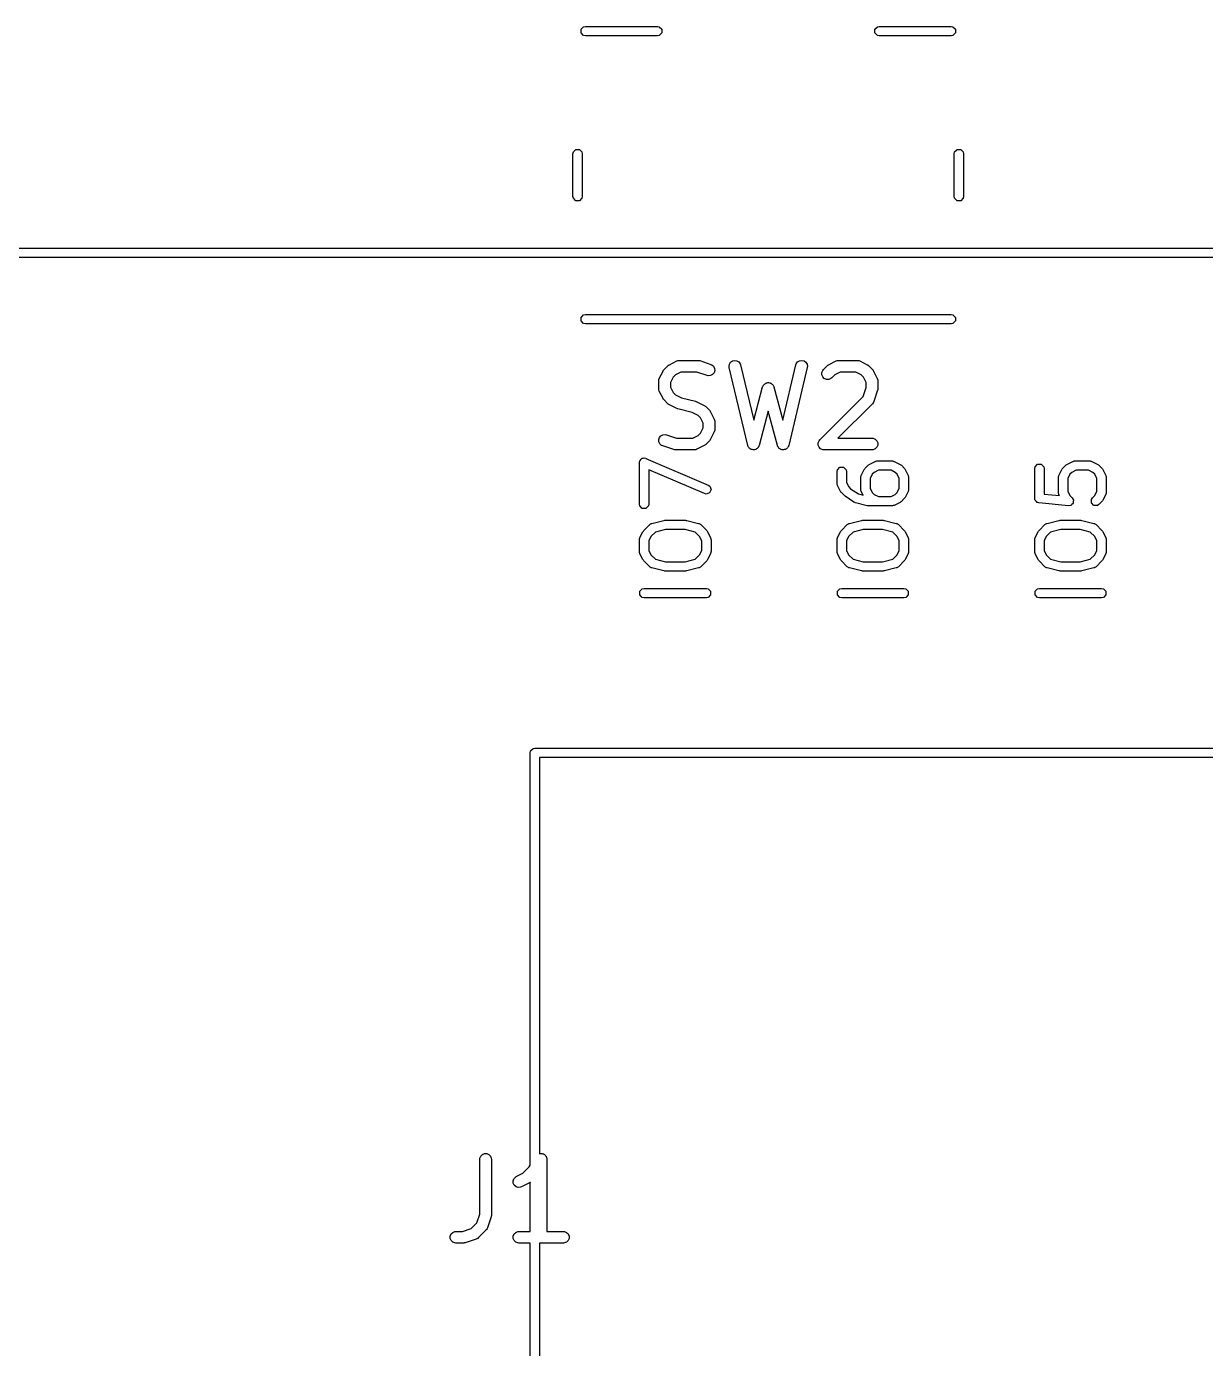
# Model space of a CAD drawing. Extents: x 175.8 to 236.3, y -101.1 to -67.1.
# Drawn here: x 205.67 to 220.82, y -84.08 to -67.09 of the extents above; entities that cross this region are included whole.
import ezdxf

# ---------------------------------------------------------------- set-up
doc = ezdxf.new("R2010")
doc.units = 0
doc.layers.add('BLACK', color=7, linetype='CONTINUOUS')

msp = doc.modelspace()

# ---------------------------------------------------------------- linework, layer by layer
at = {"layer": 'BLACK', "linetype": 'CONTINUOUS'}
for p, q in [((212.827039, -67.094567), (212.85, -67.09)), ((212.85, -67.09), (213.775, -67.09)), ((213.775, -67.09), (213.797961, -67.094567)), ((216.602039, -67.094567), (216.625, -67.09)), ((216.625, -67.09), (217.55, -67.09)), ((217.55, -67.09), (217.572961, -67.094567)), ((212.794567, -67.127039), (212.827039, -67.094567)), ((212.794567, -67.172961), (212.794567, -67.127039)), ((212.827039, -67.205433), (212.794567, -67.172961)), ((212.85, -67.21), (212.827039, -67.205433)), ((213.775, -67.21), (212.85, -67.21)), ((213.797961, -67.205433), (213.775, -67.21)), ((213.797961, -67.094567), (213.830433, -67.127039)), ((213.830433, -67.172961), (213.797961, -67.205433)), ((213.830433, -67.127039), (213.830433, -67.172961)), ((216.569567, -67.127039), (216.602039, -67.094567)), ((216.569567, -67.172961), (216.569567, -67.127039)), ((216.602039, -67.205433), (216.569567, -67.172961)), ((216.625, -67.21), (216.602039, -67.205433)), ((217.55, -67.21), (216.625, -67.21)), ((217.572961, -67.205433), (217.55, -67.21)), ((217.572961, -67.094567), (217.605433, -67.127039)), ((217.605433, -67.172961), (217.572961, -67.205433)), ((217.605433, -67.127039), (217.605433, -67.172961)), ((212.69, -68.725), (212.694567, -68.702039)), ((212.69, -69.275), (212.69, -68.725)), ((212.694567, -68.702039), (212.727039, -68.669567)), ((212.727039, -68.669567), (212.772961, -68.669567)), ((212.772961, -68.669567), (212.805433, -68.702039)), ((212.805433, -68.702039), (212.81, -68.725)), ((212.81, -68.725), (212.81, -69.275)), ((217.59, -68.725), (217.594567, -68.702039)), ((217.59, -69.275), (217.59, -68.725)), ((217.594567, -68.702039), (217.627039, -68.669567)), ((217.627039, -68.669567), (217.672961, -68.669567)), ((217.672961, -68.669567), (217.705433, -68.702039)), ((217.705433, -68.702039), (217.71, -68.725)), ((217.71, -68.725), (217.71, -69.275)), ((212.694567, -69.297961), (212.69, -69.275)), ((212.727039, -69.330433), (212.694567, -69.297961)), ((212.805433, -69.297961), (212.772961, -69.330433)), ((212.81, -69.275), (212.805433, -69.297961)), ((217.594567, -69.297961), (217.59, -69.275)), ((217.627039, -69.330433), (217.594567, -69.297961)), ((217.705433, -69.297961), (217.672961, -69.330433)), ((217.71, -69.275), (217.705433, -69.297961)), ((212.772961, -69.330433), (212.727039, -69.330433)), ((217.672961, -69.330433), (217.627039, -69.330433)), ((188, -69.94), (236, -69.94)), ((235.94, -70.06), (188.06, -70.06)), ((212.794567, -70.827039), (212.827039, -70.794567)), ((212.794567, -70.872961), (212.794567, -70.827039)), ((212.827039, -70.794567), (212.85, -70.79)), ((212.85, -70.79), (217.55, -70.79)), ((217.55, -70.79), (217.572961, -70.794567)), ((217.572961, -70.794567), (217.605433, -70.827039)), ((217.605433, -70.827039), (217.605433, -70.872961)), ((212.827039, -70.905433), (212.794567, -70.872961)), ((212.85, -70.91), (212.827039, -70.905433)), ((217.55, -70.91), (212.85, -70.91)), ((217.572961, -70.905433), (217.55, -70.91)), ((217.605433, -70.872961), (217.572961, -70.905433)), ((213.851926, -71.508389), (213.853614, -71.506332)), ((213.853614, -71.506332), (213.855036, -71.504073)), ((213.855036, -71.504073), (213.856534, -71.502773)), ((213.856534, -71.502773), (213.861253, -71.497024)), ((213.861253, -71.497024), (213.908872, -71.449405)), ((213.908872, -71.449405), (213.914621, -71.444686)), ((213.914621, -71.444686), (213.915921, -71.443188)), ((213.915921, -71.443188), (213.91818, -71.441766)), ((213.91818, -71.441766), (213.920237, -71.440078)), ((213.920237, -71.440078), (213.922064, -71.43932)), ((213.922064, -71.43932), (213.928364, -71.435356)), ((213.928364, -71.435356), (214.023602, -71.387737)), ((214.023602, -71.387737), (214.037333, -71.382482)), ((214.037333, -71.382482), (214.040022, -71.38229)), ((214.040022, -71.38229), (214.042511, -71.38126)), ((214.042511, -71.38126), (214.057143, -71.379819)), ((214.057143, -71.379819), (214.295238, -71.379819)), ((214.295238, -71.379819), (214.302643, -71.380548)), ((214.302643, -71.380548), (214.304618, -71.380408)), ((214.304618, -71.380408), (214.307215, -71.380998)), ((214.307215, -71.380998), (214.30987, -71.38126)), ((214.30987, -71.38126), (214.311701, -71.382018)), ((214.311701, -71.382018), (214.318955, -71.383668)), ((214.318955, -71.383668), (214.461812, -71.431287)), ((214.461812, -71.431287), (214.475237, -71.437281)), ((214.475237, -71.437281), (214.497344, -71.456455)), ((214.497344, -71.456455), (214.510431, -71.482628)), ((214.510431, -71.482628), (214.512506, -71.511818)), ((214.696481, -71.457623), (214.701114, -71.428728)), ((214.698469, -71.472191), (214.696481, -71.457623)), ((214.936564, -72.472191), (214.698469, -71.472191)), ((214.701114, -71.428728), (214.71645, -71.403806)), ((214.71645, -71.403806), (214.740157, -71.386649)), ((214.740157, -71.386649), (214.768625, -71.379871)), ((214.768625, -71.379871), (214.79752, -71.384504)), ((214.79752, -71.384504), (214.822442, -71.39984)), ((214.822442, -71.39984), (214.839599, -71.423547)), ((214.839599, -71.423547), (214.844389, -71.437447)), ((214.844389, -71.437447), (215.01364, -72.148303)), ((215.386359, -72.148303), (215.555612, -71.437448)), ((215.701532, -71.472191), (215.463436, -72.472191)), ((215.555612, -71.437448), (215.560402, -71.423547)), ((215.560402, -71.423547), (215.577559, -71.39984)), ((215.577559, -71.39984), (215.602481, -71.384504)), ((215.602481, -71.384504), (215.631376, -71.379871)), ((215.631376, -71.379871), (215.659844, -71.38665)), ((215.659844, -71.38665), (215.683551, -71.403806)), ((215.683551, -71.403806), (215.698887, -71.428728)), ((215.698887, -71.428728), (215.70352, -71.457623)), ((215.70352, -71.457623), (215.701532, -71.472191)), ((215.899545, -71.508389), (215.908872, -71.497024)), ((215.908872, -71.497024), (215.956491, -71.449405)), ((215.956491, -71.449405), (215.96224, -71.444686)), ((215.96224, -71.444686), (215.96354, -71.443188)), ((215.96354, -71.443188), (215.965799, -71.441766)), ((215.965799, -71.441766), (215.967856, -71.440078)), ((215.967856, -71.440078), (215.969683, -71.43932)), ((215.969683, -71.43932), (215.975983, -71.435356)), ((215.975983, -71.435356), (216.071221, -71.387737)), ((216.071221, -71.387737), (216.084952, -71.382482)), ((216.084952, -71.382482), (216.087641, -71.38229)), ((216.087641, -71.38229), (216.09013, -71.38126)), ((216.09013, -71.38126), (216.104762, -71.379819)), ((216.104762, -71.379819), (216.342857, -71.379819)), ((216.342857, -71.379819), (216.357489, -71.38126)), ((216.357489, -71.38126), (216.359978, -71.382291)), ((216.359978, -71.382291), (216.362666, -71.382482)), ((216.362666, -71.382482), (216.376398, -71.387737)), ((216.376398, -71.387737), (216.471636, -71.435356)), ((216.471636, -71.435356), (216.477935, -71.43932)), ((216.477935, -71.43932), (216.479763, -71.440078)), ((216.479763, -71.440078), (216.481819, -71.441766)), ((216.481819, -71.441766), (216.484079, -71.443188)), ((216.484079, -71.443188), (216.485378, -71.444686)), ((216.485378, -71.444686), (216.491128, -71.449405)), ((216.491128, -71.449405), (216.538747, -71.497024)), ((216.538747, -71.497024), (216.543465, -71.502773)), ((216.543465, -71.502773), (216.544964, -71.504073)), ((216.544964, -71.504073), (216.546385, -71.506332)), ((216.546385, -71.506332), (216.548074, -71.508389)), ((213.791667, -71.645295), (213.793108, -71.630663)), ((213.791667, -71.740533), (213.791667, -71.645295)), ((213.793108, -71.630663), (213.794139, -71.628173)), ((213.794139, -71.628173), (213.79433, -71.625486)), ((213.79433, -71.625486), (213.799585, -71.611754)), ((213.799585, -71.611754), (213.847204, -71.516516)), ((213.847204, -71.516516), (213.851168, -71.510216)), ((213.851168, -71.510216), (213.851926, -71.508389)), ((213.975925, -71.594484), (213.941667, -71.663)), ((213.941667, -71.663), (213.941667, -71.722828)), ((214.006332, -71.564077), (213.975925, -71.594484)), ((214.074848, -71.529819), (214.006332, -71.564077)), ((214.283068, -71.529819), (214.074848, -71.529819)), ((214.414377, -71.573589), (214.283068, -71.529819)), ((214.428714, -71.576849), (214.414377, -71.573589)), ((214.457904, -71.574774), (214.428714, -71.576849)), ((214.484078, -71.561688), (214.457904, -71.574774)), ((214.503252, -71.53958), (214.484078, -71.561688)), ((214.512506, -71.511818), (214.503252, -71.53958)), ((215.159049, -71.679243), (215.166909, -71.673228)), ((215.166909, -71.673228), (215.171601, -71.671976)), ((215.171601, -71.671976), (215.175807, -71.669542)), ((215.175807, -71.669542), (215.185624, -71.668237)), ((215.185624, -71.668237), (215.195185, -71.665688)), ((215.195185, -71.665688), (215.199997, -71.666327)), ((215.199997, -71.666327), (215.204816, -71.665687)), ((215.204816, -71.665687), (215.214386, -71.668239)), ((215.214386, -71.668239), (215.224193, -71.669542)), ((215.224193, -71.669542), (215.228394, -71.671974)), ((215.228394, -71.671974), (215.233091, -71.673227)), ((215.233091, -71.673227), (215.240953, -71.679245)), ((215.888346, -71.535426), (215.899545, -71.508389)), ((215.888346, -71.564688), (215.888346, -71.535426)), ((215.899545, -71.591725), (215.888346, -71.564688)), ((215.920237, -71.612417), (215.899545, -71.591725)), ((215.947274, -71.623616), (215.920237, -71.612417)), ((215.976536, -71.623616), (215.947274, -71.623616)), ((216.003573, -71.612417), (215.976536, -71.623616)), ((216.014938, -71.60309), (216.003573, -71.612417)), ((216.053951, -71.564077), (216.014938, -71.60309)), ((216.122467, -71.529819), (216.053951, -71.564077)), ((216.325152, -71.529819), (216.122467, -71.529819)), ((216.393668, -71.564077), (216.325152, -71.529819)), ((216.424075, -71.594484), (216.393668, -71.564077)), ((216.458333, -71.663), (216.424075, -71.594484)), ((216.458333, -71.728363), (216.458333, -71.663)), ((216.548074, -71.508389), (216.548831, -71.510216)), ((216.548831, -71.510216), (216.552796, -71.516516)), ((216.552796, -71.516516), (216.600415, -71.611754)), ((216.600415, -71.611754), (216.60567, -71.625485)), ((216.60567, -71.625485), (216.605861, -71.628174)), ((216.605861, -71.628174), (216.606892, -71.630663)), ((216.606892, -71.630663), (216.608333, -71.645295)), ((216.608333, -71.645295), (216.608333, -71.740533)), ((213.793108, -71.755165), (213.791667, -71.740533)), ((213.794139, -71.757654), (213.793108, -71.755165)), ((213.79433, -71.760342), (213.794139, -71.757654)), ((213.799585, -71.774074), (213.79433, -71.760342)), ((213.847204, -71.869312), (213.799585, -71.774074)), ((213.941667, -71.722828), (213.975925, -71.791344)), ((213.975925, -71.791344), (214.006332, -71.821751)), ((214.006332, -71.821751), (214.083319, -71.860244)), ((215.01364, -72.148303), (215.127532, -71.721208)), ((215.127532, -71.721208), (215.128817, -71.717779)), ((215.128817, -71.717779), (215.129009, -71.71634)), ((215.129009, -71.71634), (215.129998, -71.71463)), ((215.129998, -71.71463), (215.132695, -71.707441)), ((215.132695, -71.707441), (215.138712, -71.69958)), ((215.138712, -71.69958), (215.143671, -71.691015)), ((215.143671, -71.691015), (215.147528, -71.688062)), ((215.147528, -71.688062), (215.150482, -71.684204)), ((215.150482, -71.684204), (215.159049, -71.679243)), ((215.240953, -71.679245), (215.249518, -71.684204)), ((215.249518, -71.684204), (215.25247, -71.688061)), ((215.25247, -71.688061), (215.256329, -71.691015)), ((215.256329, -71.691015), (215.26129, -71.699583)), ((215.26129, -71.699583), (215.267305, -71.707442)), ((215.267305, -71.707442), (215.269999, -71.714626)), ((215.269999, -71.714626), (215.270991, -71.716339)), ((215.270991, -71.716339), (215.271182, -71.71778)), ((215.271182, -71.71778), (215.272468, -71.721208)), ((215.272468, -71.721208), (215.386359, -72.148303)), ((215.861253, -72.401786), (216.420161, -71.842876)), ((216.420161, -71.842876), (216.458333, -71.728363)), ((216.604484, -71.764251), (216.556865, -71.907107)), ((216.606133, -71.756995), (216.604484, -71.764251)), ((216.606892, -71.755165), (216.606133, -71.756995)), ((216.607153, -71.752511), (216.606892, -71.755165)), ((216.607744, -71.749914), (216.607153, -71.752511)), ((216.608333, -71.740533), (216.607603, -71.747939)), ((216.607603, -71.747939), (216.607744, -71.749914)), ((213.851168, -71.875611), (213.847204, -71.869312)), ((213.851926, -71.877439), (213.851168, -71.875611)), ((213.853614, -71.879495), (213.851926, -71.877439)), ((213.855036, -71.881755), (213.853614, -71.879495)), ((213.856534, -71.883054), (213.855036, -71.881755)), ((213.861253, -71.888804), (213.856534, -71.883054)), ((213.908872, -71.936423), (213.861253, -71.888804)), ((213.914621, -71.941141), (213.908872, -71.936423)), ((213.915921, -71.94264), (213.914621, -71.941141)), ((213.91818, -71.944061), (213.915921, -71.94264)), ((213.920237, -71.94575), (213.91818, -71.944061)), ((213.922064, -71.946507), (213.920237, -71.94575)), ((213.928364, -71.950472), (213.922064, -71.946507)), ((214.023602, -71.998091), (213.928364, -71.950472)), ((214.024671, -71.9985), (214.023602, -71.998091)), ((214.025107, -71.998823), (214.024671, -71.9985)), ((214.031243, -72.001015), (214.025107, -71.998823)), ((214.037333, -72.003346), (214.031243, -72.001015)), ((214.037873, -72.003384), (214.037333, -72.003346)), ((214.038953, -72.00377), (214.037873, -72.003384)), ((214.221443, -72.049392), (214.038953, -72.00377)), ((214.083319, -71.860244), (214.265809, -71.905867)), ((214.265809, -71.905867), (214.266888, -71.906252)), ((214.266888, -71.906252), (214.267428, -71.906291)), ((214.267428, -71.906291), (214.273509, -71.908618)), ((214.273509, -71.908618), (214.279655, -71.910814)), ((214.279655, -71.910814), (214.28009, -71.911136)), ((214.28009, -71.911136), (214.28116, -71.911546)), ((214.28116, -71.911546), (214.376398, -71.959165)), ((214.376398, -71.959165), (214.382697, -71.963129)), ((214.382697, -71.963129), (214.384525, -71.963887)), ((214.384525, -71.963887), (214.386581, -71.965575)), ((214.386581, -71.965575), (214.388841, -71.966997)), ((214.388841, -71.966997), (214.39014, -71.968495)), ((214.39014, -71.968495), (214.39589, -71.973214)), ((214.39589, -71.973214), (214.443509, -72.020833)), ((216.538747, -71.936423), (216.095352, -72.379819)), ((216.548075, -71.925058), (216.538747, -71.936423)), ((216.549106, -71.922567), (216.548075, -71.925058)), ((216.550871, -71.920533), (216.549106, -71.922567)), ((216.556865, -71.907107), (216.550871, -71.920533)), ((214.29843, -72.087886), (214.221443, -72.049392)), ((214.328837, -72.118293), (214.29843, -72.087886)), ((214.363095, -72.186809), (214.328837, -72.118293)), ((214.443509, -72.020833), (214.448227, -72.026582)), ((214.448227, -72.026582), (214.449726, -72.027882)), ((214.449726, -72.027882), (214.451147, -72.030141)), ((214.451147, -72.030141), (214.452836, -72.032198)), ((214.452836, -72.032198), (214.453593, -72.034025)), ((214.453593, -72.034025), (214.457558, -72.040325)), ((214.457558, -72.040325), (214.505177, -72.135563)), ((214.505177, -72.135563), (214.510432, -72.149294)), ((214.510432, -72.149294), (214.510623, -72.151983)), ((214.510623, -72.151983), (214.511654, -72.154472)), ((214.511654, -72.154472), (214.513095, -72.169104)), ((214.513095, -72.169104), (214.513095, -72.264342)), ((215.199999, -72.031613), (215.081992, -72.474144)), ((215.318008, -72.474144), (215.199999, -72.031613)), ((213.80151, -72.370057), (213.820684, -72.34795)), ((213.820684, -72.34795), (213.846857, -72.334864)), ((213.846857, -72.334864), (213.876047, -72.332789)), ((213.876047, -72.332789), (213.890384, -72.336049)), ((213.890384, -72.336049), (214.021694, -72.379819)), ((214.229914, -72.379819), (214.298429, -72.345561)), ((214.298429, -72.345561), (214.328836, -72.315153)), ((214.328836, -72.315153), (214.363095, -72.246637)), ((214.363095, -72.246637), (214.363095, -72.186809)), ((214.505177, -72.297883), (214.457558, -72.393121)), ((214.510432, -72.284152), (214.505177, -72.297883)), ((214.510623, -72.281462), (214.510432, -72.284152)), ((214.511654, -72.278974), (214.510623, -72.281462)), ((214.513095, -72.264342), (214.511654, -72.278974)), ((213.792256, -72.39782), (213.80151, -72.370057)), ((213.794331, -72.42701), (213.792256, -72.39782)), ((213.807417, -72.453183), (213.794331, -72.42701)), ((213.829524, -72.472357), (213.807417, -72.453183)), ((213.84295, -72.478351), (213.829524, -72.472357)), ((213.985806, -72.52597), (213.84295, -72.478351)), ((214.021694, -72.379819), (214.229914, -72.379819)), ((214.28116, -72.521901), (214.267428, -72.527156)), ((214.376398, -72.474282), (214.28116, -72.521901)), ((214.382697, -72.470317), (214.376398, -72.474282)), ((214.384525, -72.46956), (214.382697, -72.470317)), ((214.386581, -72.467872), (214.384525, -72.46956)), ((214.388841, -72.46645), (214.386581, -72.467872)), ((214.390141, -72.46495), (214.388841, -72.46645)), ((214.395891, -72.460232), (214.390141, -72.46495)), ((214.443509, -72.412613), (214.395891, -72.460232)), ((214.448227, -72.406863), (214.443509, -72.412613)), ((214.449726, -72.405564), (214.448227, -72.406863)), ((214.451147, -72.403305), (214.449726, -72.405564)), ((214.452837, -72.401247), (214.451147, -72.403305)), ((214.453594, -72.399417), (214.452837, -72.401247)), ((214.457558, -72.393121), (214.453594, -72.399417)), ((214.938293, -72.47721), (214.936564, -72.472191)), ((214.938533, -72.479012), (214.938293, -72.47721)), ((214.939475, -72.48064), (214.938533, -72.479012)), ((214.941354, -72.486091), (214.939475, -72.48064)), ((214.94774, -72.494915), (214.941354, -72.486091)), ((214.953195, -72.504337), (214.94774, -72.494915)), ((214.956252, -72.506677), (214.953195, -72.504337)), ((214.958511, -72.509798), (214.956252, -72.506677)), ((214.967786, -72.515505), (214.958511, -72.509798)), ((214.976433, -72.522124), (214.967786, -72.515505)), ((214.980153, -72.523116), (214.976433, -72.522124)), ((214.983433, -72.525134), (214.980153, -72.523116)), ((214.994187, -72.526858), (214.983433, -72.525134)), ((215.033717, -72.52581), (215.022926, -72.527243)), ((215.037048, -72.523881), (215.033717, -72.52581)), ((215.040796, -72.522989), (215.037048, -72.523881)), ((215.04962, -72.516602), (215.040796, -72.522989)), ((215.059042, -72.511148), (215.04962, -72.516602)), ((215.061382, -72.50809), (215.059042, -72.511148)), ((215.064503, -72.505832), (215.061382, -72.50809)), ((215.07021, -72.496556), (215.064503, -72.505832)), ((215.076829, -72.48791), (215.07021, -72.496556)), ((215.078854, -72.48251), (215.076829, -72.48791)), ((215.079839, -72.48091), (215.078854, -72.48251)), ((215.080126, -72.479118), (215.079839, -72.48091)), ((215.081992, -72.474144), (215.080126, -72.479118)), ((215.319873, -72.479119), (215.318008, -72.474144)), ((215.320161, -72.48091), (215.319873, -72.479119)), ((215.321145, -72.482509), (215.320161, -72.48091)), ((215.323171, -72.487911), (215.321145, -72.482509)), ((215.329791, -72.496559), (215.323171, -72.487911)), ((215.335497, -72.505832), (215.329791, -72.496559)), ((215.338617, -72.50809), (215.335497, -72.505832)), ((215.340958, -72.511148), (215.338617, -72.50809)), ((215.350379, -72.516602), (215.340958, -72.511148)), ((215.359204, -72.522989), (215.350379, -72.516602)), ((215.362951, -72.523881), (215.359204, -72.522989)), ((215.366283, -72.52581), (215.362951, -72.523881)), ((215.377076, -72.527244), (215.366283, -72.52581)), ((215.416567, -72.525134), (215.405823, -72.526856)), ((215.419843, -72.523118), (215.416567, -72.525134)), ((215.423567, -72.522125), (215.419843, -72.523118)), ((215.432217, -72.515503), (215.423567, -72.522125)), ((215.441489, -72.509798), (215.432217, -72.515503)), ((215.443747, -72.506677), (215.441489, -72.509798)), ((215.446805, -72.504337), (215.443747, -72.506677)), ((215.45226, -72.494914), (215.446805, -72.504337)), ((215.458646, -72.486091), (215.45226, -72.494914)), ((215.460523, -72.480642), (215.458646, -72.486091)), ((215.461467, -72.479013), (215.460523, -72.480642)), ((215.461706, -72.477209), (215.461467, -72.479013)), ((215.463436, -72.472191), (215.461706, -72.477209)), ((215.840727, -72.440187), (215.851926, -72.413151)), ((215.840727, -72.469451), (215.840727, -72.440187)), ((215.851926, -72.496487), (215.840727, -72.469451)), ((215.851926, -72.413151), (215.861253, -72.401786)), ((215.872618, -72.517179), (215.851926, -72.496487)), ((215.899654, -72.528378), (215.872618, -72.517179)), ((216.095352, -72.379819), (216.533333, -72.379819)), ((216.533333, -72.379819), (216.547965, -72.38126)), ((216.547965, -72.38126), (216.575001, -72.392459)), ((216.575001, -72.517179), (216.547965, -72.528378)), ((216.575001, -72.392459), (216.595693, -72.413151)), ((216.595693, -72.496487), (216.575001, -72.517179)), ((216.595693, -72.413151), (216.606892, -72.440187)), ((216.606892, -72.469451), (216.595693, -72.496487)), ((216.606892, -72.440187), (216.606892, -72.469451)), ((213.543855, -72.693809), (213.543953, -72.693313)), ((213.543855, -73.227143), (213.543855, -72.693809)), ((213.543859, -72.693077), (213.544123, -72.69246)), ((213.543953, -72.693313), (213.543859, -72.693077)), ((213.544123, -72.69246), (213.548422, -72.670848)), ((213.548422, -72.670848), (213.557109, -72.66216)), ((213.557109, -72.66216), (213.561949, -72.650868)), ((213.561949, -72.650868), (213.572703, -72.646566)), ((213.572703, -72.646566), (213.580894, -72.638376)), ((213.580894, -72.638376), (213.593179, -72.638376)), ((213.593179, -72.638376), (213.604587, -72.633813)), ((213.604587, -72.633813), (213.626148, -72.638376)), ((213.626148, -72.638376), (213.626816, -72.638376)), ((213.626816, -72.638376), (213.626995, -72.638555)), ((213.626995, -72.638555), (213.62749, -72.63866)), ((213.62749, -72.63866), (214.42749, -72.981518)), ((213.993061, -72.527619), (213.985806, -72.52597)), ((213.994892, -72.528378), (213.993061, -72.527619)), ((213.997545, -72.528639), (213.994892, -72.528378)), ((214.000143, -72.52923), (213.997545, -72.528639)), ((214.002117, -72.529089), (214.000143, -72.52923)), ((214.009524, -72.529819), (214.002117, -72.529089)), ((214.247619, -72.529819), (214.009524, -72.529819)), ((214.262251, -72.528378), (214.247619, -72.529819)), ((214.26474, -72.527346), (214.262251, -72.528378)), ((214.267428, -72.527156), (214.26474, -72.527346)), ((215.004709, -72.529664), (214.994187, -72.526858)), ((215.008524, -72.529157), (215.004709, -72.529664)), ((215.012328, -72.529767), (215.008524, -72.529157)), ((215.022926, -72.527243), (215.012328, -72.529767)), ((215.387672, -72.529767), (215.377076, -72.527244)), ((215.391473, -72.529157), (215.387672, -72.529767)), ((215.395292, -72.529665), (215.391473, -72.529157)), ((215.405823, -72.526856), (215.395292, -72.529665)), ((215.914286, -72.529819), (215.899654, -72.528378)), ((216.533333, -72.529819), (215.914286, -72.529819)), ((216.497974, -72.716334), (216.574166, -72.678239)), ((216.547965, -72.528378), (216.533333, -72.529819)), ((216.574166, -72.678239), (216.577063, -72.677445)), ((216.577063, -72.677445), (216.578037, -72.676472)), ((216.578037, -72.676472), (216.587471, -72.674595)), ((216.587471, -72.674595), (216.596745, -72.672056)), ((216.596745, -72.672056), (216.59805, -72.672491)), ((216.59805, -72.672491), (216.600998, -72.671905)), ((216.600998, -72.671905), (216.791474, -72.671905)), ((216.791474, -72.671905), (216.794421, -72.672491)), ((216.794421, -72.672491), (216.795727, -72.672056)), ((216.795727, -72.672056), (216.805002, -72.674595)), ((216.805002, -72.674595), (216.814435, -72.676472)), ((216.814435, -72.676472), (216.815408, -72.677445)), ((216.815408, -72.677445), (216.818307, -72.678239)), ((216.818307, -72.678239), (216.894497, -72.716334)), ((219.037974, -72.716334), (219.114166, -72.678239)), ((219.114166, -72.678239), (219.117063, -72.677445)), ((219.117063, -72.677445), (219.118037, -72.676472)), ((219.118037, -72.676472), (219.127471, -72.674595)), ((219.127471, -72.674595), (219.136745, -72.672056)), ((219.136745, -72.672056), (219.13805, -72.672491)), ((219.13805, -72.672491), (219.140998, -72.671905)), ((219.140998, -72.671905), (219.331474, -72.671905)), ((219.331474, -72.671905), (219.334421, -72.672491)), ((219.334421, -72.672491), (219.335727, -72.672056)), ((219.335727, -72.672056), (219.345002, -72.674595)), ((219.345002, -72.674595), (219.354435, -72.676472)), ((219.354435, -72.676472), (219.355408, -72.677445)), ((219.355408, -72.677445), (219.358307, -72.678239)), ((219.358307, -72.678239), (219.434497, -72.716334)), ((214.380219, -73.091816), (213.663855, -72.784801)), ((213.663855, -72.784801), (213.663855, -73.227143)), ((216.083855, -72.808095), (216.088422, -72.785134)), ((216.083855, -72.960476), (216.083855, -72.808095)), ((216.088422, -72.785134), (216.120894, -72.752662)), ((216.120894, -72.752662), (216.166816, -72.752662)), ((216.166816, -72.752662), (216.199288, -72.785134)), ((216.199288, -72.785134), (216.203855, -72.808095)), ((216.203855, -72.808095), (216.203855, -72.946311)), ((216.391307, -72.870757), (216.393184, -72.861325)), ((216.393184, -72.861325), (216.394157, -72.860351)), ((216.394157, -72.860351), (216.394951, -72.857453)), ((216.394951, -72.857453), (216.433046, -72.781262)), ((216.433046, -72.781262), (216.438948, -72.773656)), ((216.438948, -72.773656), (216.444286, -72.765669)), ((216.444286, -72.765669), (216.48238, -72.727574)), ((216.48238, -72.727574), (216.490374, -72.722231)), ((216.490374, -72.722231), (216.497974, -72.716334)), ((216.536024, -72.843635), (216.508617, -72.89845)), ((216.560347, -72.819312), (216.536024, -72.843635)), ((216.615163, -72.791905), (216.560347, -72.819312)), ((216.777309, -72.791905), (216.615163, -72.791905)), ((216.832123, -72.819312), (216.777309, -72.791905)), ((216.856448, -72.843636), (216.832123, -72.819312)), ((216.883855, -72.89845), (216.856448, -72.843636)), ((216.894497, -72.716334), (216.902095, -72.722231)), ((216.902095, -72.722231), (216.91009, -72.727573)), ((216.91009, -72.727573), (216.948186, -72.765668)), ((216.948186, -72.765668), (216.953528, -72.773662)), ((216.953528, -72.773662), (216.959426, -72.781262)), ((216.959426, -72.781262), (216.997521, -72.857454)), ((216.997521, -72.857454), (216.998314, -72.860351)), ((216.998314, -72.860351), (216.999288, -72.861325)), ((216.999288, -72.861325), (217.001164, -72.870759)), ((218.623855, -72.77), (218.628422, -72.747039)), ((218.623855, -73.150952), (218.623855, -72.77)), ((218.628422, -72.747039), (218.660894, -72.714567)), ((218.660894, -72.714567), (218.706816, -72.714567)), ((218.706816, -72.714567), (218.739288, -72.747039)), ((218.739288, -72.747039), (218.743855, -72.77)), ((218.743855, -72.77), (218.743855, -73.096653)), ((218.931307, -72.870757), (218.933184, -72.861325)), ((218.933184, -72.861325), (218.934157, -72.860351)), ((218.934157, -72.860351), (218.934951, -72.857453)), ((218.934951, -72.857453), (218.973046, -72.781262)), ((218.973046, -72.781262), (218.978948, -72.773656)), ((218.978948, -72.773656), (218.984286, -72.765669)), ((218.984286, -72.765669), (219.02238, -72.727574)), ((219.02238, -72.727574), (219.030374, -72.722231)), ((219.030374, -72.722231), (219.037974, -72.716334)), ((219.076024, -72.843635), (219.048617, -72.89845)), ((219.100347, -72.819312), (219.076024, -72.843635)), ((219.155163, -72.791905), (219.100347, -72.819312)), ((219.317309, -72.791905), (219.155163, -72.791905)), ((219.372123, -72.819312), (219.317309, -72.791905)), ((219.396448, -72.843636), (219.372123, -72.819312)), ((219.423855, -72.89845), (219.396448, -72.843636)), ((219.434497, -72.716334), (219.442095, -72.722231)), ((219.442095, -72.722231), (219.45009, -72.727573)), ((219.45009, -72.727573), (219.488186, -72.765668)), ((219.488186, -72.765668), (219.493528, -72.773662)), ((219.493528, -72.773662), (219.499426, -72.781262)), ((219.499426, -72.781262), (219.537521, -72.857454)), ((219.537521, -72.857454), (219.538314, -72.860351)), ((219.538314, -72.860351), (219.539288, -72.861325)), ((219.539288, -72.861325), (219.541164, -72.870759)), ((214.42749, -72.981518), (214.446795, -72.994761)), ((214.446795, -72.994761), (214.46385, -73.037399)), ((216.084441, -72.963423), (216.083855, -72.960476)), ((216.084006, -72.964729), (216.084441, -72.963423)), ((216.086545, -72.974004), (216.084006, -72.964729)), ((216.088422, -72.983437), (216.086545, -72.974004)), ((216.089395, -72.98441), (216.088422, -72.983437)), ((216.090189, -72.987309), (216.089395, -72.98441)), ((216.128284, -73.0635), (216.090189, -72.987309)), ((216.203855, -72.946311), (216.231262, -73.001126)), ((216.231262, -73.001126), (216.25827, -73.028134)), ((216.25827, -73.028134), (216.358966, -73.095265)), ((216.388617, -72.884286), (216.389203, -72.881338)), ((216.388617, -73.036667), (216.388617, -72.884286)), ((216.388768, -72.880033), (216.391307, -72.870757)), ((216.389203, -72.881338), (216.388768, -72.880033)), ((216.508617, -72.89845), (216.508617, -73.022502)), ((216.508617, -73.022502), (216.536024, -73.077317)), ((216.856448, -73.077315), (216.883855, -73.022502)), ((216.883855, -73.022502), (216.883855, -72.89845)), ((217.001164, -72.870759), (217.003704, -72.880033)), ((217.003704, -72.880033), (217.003268, -72.881338)), ((217.003268, -72.881338), (217.003855, -72.884286)), ((217.003855, -72.884286), (217.003855, -73.036667)), ((218.928617, -72.884286), (218.929203, -72.881338)), ((218.928617, -73.074762), (218.928617, -72.884286)), ((218.928768, -72.880033), (218.931307, -72.870757)), ((218.929203, -72.881338), (218.928768, -72.880033)), ((219.048617, -72.89845), (219.048617, -73.060597)), ((219.423855, -73.060597), (219.423855, -72.89845)), ((219.541164, -72.870759), (219.543704, -72.880033)), ((219.543704, -72.880033), (219.543268, -72.881338)), ((219.543268, -72.881338), (219.543855, -72.884286)), ((219.543855, -72.884286), (219.543855, -73.074762)), ((214.403123, -73.096663), (214.380219, -73.091816)), ((214.445761, -73.079607), (214.403123, -73.096663)), ((214.46385, -73.037399), (214.445761, -73.079607)), ((216.134186, -73.071105), (216.128284, -73.0635)), ((216.139524, -73.079093), (216.134186, -73.071105)), ((216.177618, -73.117188), (216.139524, -73.079093)), ((216.182558, -73.120489), (216.177618, -73.117188)), ((216.186763, -73.124685), (216.182558, -73.120489)), ((216.301049, -73.200875), (216.186763, -73.124685)), ((216.310518, -73.204785), (216.301049, -73.200875)), ((216.319779, -73.20916), (216.310518, -73.204785)), ((216.358966, -73.095265), (216.418243, -73.110084)), ((216.389203, -73.039614), (216.388617, -73.036667)), ((216.388768, -73.04092), (216.389203, -73.039614)), ((216.391307, -73.050195), (216.388768, -73.04092)), ((216.393184, -73.059628), (216.391307, -73.050195)), ((216.394157, -73.060601), (216.393184, -73.059628)), ((216.394951, -73.0635), (216.394157, -73.060601)), ((216.418243, -73.110084), (216.394951, -73.0635)), ((216.536024, -73.077317), (216.560349, -73.101641)), ((216.560349, -73.101641), (216.615163, -73.129048)), ((216.615163, -73.129048), (216.777311, -73.129048)), ((216.777311, -73.129048), (216.832122, -73.101641)), ((216.894497, -73.204618), (216.818307, -73.242713)), ((216.832122, -73.101641), (216.856448, -73.077315)), ((216.902095, -73.19872), (216.894497, -73.204618)), ((216.91009, -73.193379), (216.902095, -73.19872)), ((216.948186, -73.155284), (216.91009, -73.193379)), ((216.95353, -73.147285), (216.948186, -73.155284)), ((216.959426, -73.13969), (216.95353, -73.147285)), ((216.997521, -73.0635), (216.959426, -73.13969)), ((216.998314, -73.060601), (216.997521, -73.0635)), ((216.999288, -73.059628), (216.998314, -73.060601)), ((217.001164, -73.050195), (216.999288, -73.059628)), ((217.003704, -73.04092), (217.001164, -73.050195)), ((217.003855, -73.036667), (217.003268, -73.039614)), ((217.003268, -73.039614), (217.003704, -73.04092)), ((218.626709, -73.165304), (218.623855, -73.150952)), ((218.626412, -73.168283), (218.626709, -73.165304)), ((218.627588, -73.16972), (218.626412, -73.168283)), ((218.628422, -73.173913), (218.627588, -73.16972)), ((218.642702, -73.188193), (218.628422, -73.173913)), ((218.655492, -73.203825), (218.642702, -73.188193)), ((218.65958, -73.205071), (218.655492, -73.203825)), ((218.660894, -73.206385), (218.65958, -73.205071)), ((218.743855, -73.096653), (218.942407, -73.116508)), ((218.929203, -73.077709), (218.928617, -73.074762)), ((218.928768, -73.079015), (218.929203, -73.077709)), ((218.931307, -73.08829), (218.928768, -73.079015)), ((218.933184, -73.097723), (218.931307, -73.08829)), ((218.934157, -73.098696), (218.933184, -73.097723)), ((218.934951, -73.101595), (218.934157, -73.098696)), ((218.942407, -73.116508), (218.934951, -73.101595)), ((219.048617, -73.060597), (219.076024, -73.115411)), ((219.076024, -73.115411), (219.107234, -73.146622)), ((219.107234, -73.146622), (219.12024, -73.166087)), ((219.12024, -73.166087), (219.12024, -73.16926)), ((219.12024, -73.16926), (219.12225, -73.171717)), ((219.12225, -73.171717), (219.12024, -73.191814)), ((219.12024, -73.191814), (219.12024, -73.21201)), ((219.352231, -73.166087), (219.365238, -73.146622)), ((219.352231, -73.212009), (219.352231, -73.166087)), ((219.365238, -73.146622), (219.396447, -73.115413)), ((219.396447, -73.115413), (219.423855, -73.060597)), ((219.488186, -73.193378), (219.45009, -73.231474)), ((219.493525, -73.185386), (219.488186, -73.193378)), ((219.499426, -73.177785), (219.493525, -73.185386)), ((219.537521, -73.101595), (219.499426, -73.177785)), ((219.538314, -73.098696), (219.537521, -73.101595)), ((219.539288, -73.097723), (219.538314, -73.098696)), ((219.541164, -73.08829), (219.539288, -73.097723)), ((219.543704, -73.079015), (219.541164, -73.08829)), ((219.543855, -73.074762), (219.543268, -73.077709)), ((219.543268, -73.077709), (219.543704, -73.079015)), ((213.548422, -73.250104), (213.543855, -73.227143)), ((213.580894, -73.282576), (213.548422, -73.250104)), ((213.626816, -73.282576), (213.580894, -73.282576)), ((213.659288, -73.250104), (213.626816, -73.282576)), ((213.663855, -73.227143), (213.659288, -73.250104)), ((216.47216, -73.247257), (216.319779, -73.20916)), ((216.479504, -73.247614), (216.47216, -73.247257)), ((216.486712, -73.249048), (216.479504, -73.247614)), ((216.791474, -73.249048), (216.486712, -73.249048)), ((216.794421, -73.248461), (216.791474, -73.249048)), ((216.795728, -73.248897), (216.794421, -73.248461)), ((216.804998, -73.246357), (216.795728, -73.248897)), ((216.814435, -73.244481), (216.804998, -73.246357)), ((216.815409, -73.243506), (216.814435, -73.244481)), ((216.818307, -73.242713), (216.815409, -73.243506)), ((218.663887, -73.206385), (218.660894, -73.206385)), ((218.677885, -73.210654), (218.663887, -73.206385)), ((219.058837, -73.24875), (218.677885, -73.210654)), ((219.082138, -73.246491), (219.058837, -73.24875)), ((219.084595, -73.244481), (219.082138, -73.246491)), ((219.087767, -73.244481), (219.084595, -73.244481)), ((219.102047, -73.2302), (219.087767, -73.244481)), ((219.11768, -73.217411), (219.102047, -73.2302)), ((219.117995, -73.214254), (219.11768, -73.217411)), ((219.12024, -73.21201), (219.117995, -73.214254)), ((219.384703, -73.244481), (219.352231, -73.212009)), ((219.430625, -73.244481), (219.384703, -73.244481)), ((219.45009, -73.231474), (219.430625, -73.244481)), ((213.599523, -73.565669), (213.675714, -73.489478)), ((213.675714, -73.489478), (213.681116, -73.485868)), ((213.681116, -73.485868), (213.68242, -73.483695)), ((213.68242, -73.483695), (213.689068, -73.480554)), ((213.689068, -73.480554), (213.695179, -73.476471)), ((213.695179, -73.476471), (213.697712, -73.476471)), ((213.697712, -73.476471), (213.703588, -73.473695)), ((213.703588, -73.473695), (213.855969, -73.4356)), ((213.855969, -73.4356), (213.863313, -73.435242)), ((213.863313, -73.435242), (213.870521, -73.433809)), ((213.870521, -73.433809), (214.137188, -73.433809)), ((214.137188, -73.433809), (214.144395, -73.435242)), ((214.144395, -73.435242), (214.15174, -73.4356)), ((214.15174, -73.4356), (214.304121, -73.473696)), ((214.304121, -73.473696), (214.309996, -73.476471)), ((214.309996, -73.476471), (214.31253, -73.476471)), ((214.31253, -73.476471), (214.318642, -73.480555)), ((214.318642, -73.480555), (214.325289, -73.483695)), ((214.325289, -73.483695), (214.326592, -73.485868)), ((214.326592, -73.485868), (214.331995, -73.489478)), ((214.331995, -73.489478), (214.408186, -73.565668)), ((216.139523, -73.565669), (216.215714, -73.489478)), ((216.215714, -73.489478), (216.221116, -73.485868)), ((216.221116, -73.485868), (216.22242, -73.483695)), ((216.22242, -73.483695), (216.229068, -73.480554)), ((216.229068, -73.480554), (216.235179, -73.476471)), ((216.235179, -73.476471), (216.237712, -73.476471)), ((216.237712, -73.476471), (216.243588, -73.473695)), ((216.243588, -73.473695), (216.395969, -73.4356)), ((216.395969, -73.4356), (216.403313, -73.435242)), ((216.403313, -73.435242), (216.410521, -73.433809)), ((216.410521, -73.433809), (216.677188, -73.433809)), ((216.677188, -73.433809), (216.684395, -73.435242)), ((216.684395, -73.435242), (216.69174, -73.4356)), ((216.69174, -73.4356), (216.844121, -73.473696)), ((216.844121, -73.473696), (216.849996, -73.476471)), ((216.849996, -73.476471), (216.85253, -73.476471)), ((216.85253, -73.476471), (216.858642, -73.480555)), ((216.858642, -73.480555), (216.865289, -73.483695)), ((216.865289, -73.483695), (216.866592, -73.485868)), ((216.866592, -73.485868), (216.871995, -73.489478)), ((216.871995, -73.489478), (216.948186, -73.565668)), ((218.679523, -73.565669), (218.755714, -73.489478)), ((218.755714, -73.489478), (218.761116, -73.485868)), ((218.761116, -73.485868), (218.76242, -73.483695)), ((218.76242, -73.483695), (218.769068, -73.480554)), ((218.769068, -73.480554), (218.775179, -73.476471)), ((218.775179, -73.476471), (218.777712, -73.476471)), ((218.777712, -73.476471), (218.783588, -73.473695)), ((218.783588, -73.473695), (218.935969, -73.4356)), ((218.935969, -73.4356), (218.943313, -73.435242)), ((218.943313, -73.435242), (218.950521, -73.433809)), ((218.950521, -73.433809), (219.217188, -73.433809)), ((219.217188, -73.433809), (219.224395, -73.435242)), ((219.224395, -73.435242), (219.23174, -73.4356)), ((219.23174, -73.4356), (219.384121, -73.473696)), ((219.384121, -73.473696), (219.389996, -73.476471)), ((219.389996, -73.476471), (219.39253, -73.476471)), ((219.39253, -73.476471), (219.398642, -73.480555)), ((219.398642, -73.480555), (219.405289, -73.483695)), ((219.405289, -73.483695), (219.406592, -73.485868)), ((219.406592, -73.485868), (219.411995, -73.489478)), ((219.411995, -73.489478), (219.488186, -73.565668)), ((213.543855, -73.684285), (213.544441, -73.681337)), ((213.543855, -73.836666), (213.543855, -73.684285)), ((213.544006, -73.680032), (213.546545, -73.670756)), ((213.544441, -73.681337), (213.544006, -73.680032)), ((213.546545, -73.670756), (213.548422, -73.661324)), ((213.548422, -73.661324), (213.549395, -73.66035)), ((213.549395, -73.66035), (213.550189, -73.657452)), ((213.550189, -73.657452), (213.588284, -73.581262)), ((213.588284, -73.581262), (213.594179, -73.573665)), ((213.594179, -73.573665), (213.599523, -73.565669)), ((213.691262, -73.643635), (213.663855, -73.69845)), ((213.663855, -73.69845), (213.663855, -73.822501)), ((213.748814, -73.586082), (213.691262, -73.643635)), ((213.877905, -73.553809), (213.748814, -73.586082)), ((214.1298, -73.553809), (213.877905, -73.553809)), ((214.258895, -73.586082), (214.1298, -73.553809)), ((214.316447, -73.643635), (214.258895, -73.586082)), ((214.343855, -73.69845), (214.316447, -73.643635)), ((214.343855, -73.822501), (214.343855, -73.69845)), ((214.408186, -73.565668), (214.413528, -73.573663)), ((214.413528, -73.573663), (214.419426, -73.581262)), ((214.419426, -73.581262), (214.457521, -73.657452)), ((214.457521, -73.657452), (214.458314, -73.66035)), ((214.458314, -73.66035), (214.459288, -73.661324)), ((214.459288, -73.661324), (214.461164, -73.670756)), ((214.461164, -73.670756), (214.463704, -73.680032)), ((214.463704, -73.680032), (214.463268, -73.681337)), ((214.463268, -73.681337), (214.463855, -73.684285)), ((214.463855, -73.684285), (214.463855, -73.836666)), ((216.083855, -73.684285), (216.084441, -73.681337)), ((216.083855, -73.836666), (216.083855, -73.684285)), ((216.084006, -73.680032), (216.086545, -73.670756)), ((216.084441, -73.681337), (216.084006, -73.680032)), ((216.086545, -73.670756), (216.088422, -73.661324)), ((216.088422, -73.661324), (216.089395, -73.66035)), ((216.089395, -73.66035), (216.090189, -73.657452)), ((216.090189, -73.657452), (216.128284, -73.581262)), ((216.128284, -73.581262), (216.134179, -73.573665)), ((216.134179, -73.573665), (216.139523, -73.565669)), ((216.231262, -73.643635), (216.203855, -73.69845)), ((216.203855, -73.69845), (216.203855, -73.822501)), ((216.288814, -73.586082), (216.231262, -73.643635)), ((216.417905, -73.553809), (216.288814, -73.586082)), ((216.6698, -73.553809), (216.417905, -73.553809)), ((216.798895, -73.586082), (216.6698, -73.553809)), ((216.856447, -73.643635), (216.798895, -73.586082)), ((216.883855, -73.69845), (216.856447, -73.643635)), ((216.883855, -73.822501), (216.883855, -73.69845)), ((216.948186, -73.565668), (216.953528, -73.573663)), ((216.953528, -73.573663), (216.959426, -73.581262)), ((216.959426, -73.581262), (216.997521, -73.657452)), ((216.997521, -73.657452), (216.998314, -73.66035)), ((216.998314, -73.66035), (216.999288, -73.661324)), ((216.999288, -73.661324), (217.001164, -73.670756)), ((217.001164, -73.670756), (217.003704, -73.680032)), ((217.003704, -73.680032), (217.003268, -73.681337)), ((217.003268, -73.681337), (217.003855, -73.684285)), ((217.003855, -73.684285), (217.003855, -73.836666)), ((218.623855, -73.684285), (218.624441, -73.681337)), ((218.623855, -73.836666), (218.623855, -73.684285)), ((218.624006, -73.680032), (218.626545, -73.670756)), ((218.624441, -73.681337), (218.624006, -73.680032)), ((218.626545, -73.670756), (218.628422, -73.661324)), ((218.628422, -73.661324), (218.629395, -73.66035)), ((218.629395, -73.66035), (218.630189, -73.657452)), ((218.630189, -73.657452), (218.668284, -73.581262)), ((218.668284, -73.581262), (218.674179, -73.573665)), ((218.674179, -73.573665), (218.679523, -73.565669)), ((218.771262, -73.643635), (218.743855, -73.69845)), ((218.743855, -73.69845), (218.743855, -73.822501)), ((218.828814, -73.586082), (218.771262, -73.643635)), ((218.957905, -73.553809), (218.828814, -73.586082)), ((219.2098, -73.553809), (218.957905, -73.553809)), ((219.338895, -73.586082), (219.2098, -73.553809)), ((219.396447, -73.643635), (219.338895, -73.586082)), ((219.423855, -73.69845), (219.396447, -73.643635)), ((219.423855, -73.822501), (219.423855, -73.69845)), ((219.488186, -73.565668), (219.493528, -73.573663)), ((219.493528, -73.573663), (219.499426, -73.581262)), ((219.499426, -73.581262), (219.537521, -73.657452)), ((219.537521, -73.657452), (219.538314, -73.66035)), ((219.538314, -73.66035), (219.539288, -73.661324)), ((219.539288, -73.661324), (219.541164, -73.670756)), ((219.541164, -73.670756), (219.543704, -73.680032)), ((219.543704, -73.680032), (219.543268, -73.681337)), ((219.543268, -73.681337), (219.543855, -73.684285)), ((219.543855, -73.684285), (219.543855, -73.836666)), ((213.544441, -73.839613), (213.543855, -73.836666)), ((213.544006, -73.840919), (213.544441, -73.839613)), ((213.546545, -73.850194), (213.544006, -73.840919)), ((213.548422, -73.859627), (213.546545, -73.850194)), ((213.549395, -73.8606), (213.548422, -73.859627)), ((213.550189, -73.863499), (213.549395, -73.8606)), ((213.588284, -73.93969), (213.550189, -73.863499)), ((213.663855, -73.822501), (213.691262, -73.877317)), ((213.691262, -73.877317), (213.748814, -73.934869)), ((214.258894, -73.934868), (214.316447, -73.877315)), ((214.316447, -73.877315), (214.343855, -73.822501)), ((214.457521, -73.863498), (214.419426, -73.93969)), ((214.458314, -73.8606), (214.457521, -73.863498)), ((214.459288, -73.859627), (214.458314, -73.8606)), ((214.461164, -73.850192), (214.459288, -73.859627)), ((214.463704, -73.840919), (214.461164, -73.850192)), ((214.463855, -73.836666), (214.463268, -73.839613)), ((214.463268, -73.839613), (214.463704, -73.840919)), ((216.084441, -73.839613), (216.083855, -73.836666)), ((216.084006, -73.840919), (216.084441, -73.839613)), ((216.086545, -73.850194), (216.084006, -73.840919)), ((216.088422, -73.859627), (216.086545, -73.850194)), ((216.089395, -73.8606), (216.088422, -73.859627)), ((216.090189, -73.863499), (216.089395, -73.8606)), ((216.128284, -73.93969), (216.090189, -73.863499)), ((216.203855, -73.822501), (216.231262, -73.877317)), ((216.231262, -73.877317), (216.288814, -73.934869)), ((216.798894, -73.934868), (216.856447, -73.877315)), ((216.856447, -73.877315), (216.883855, -73.822501)), ((216.997521, -73.863498), (216.959426, -73.93969)), ((216.998314, -73.8606), (216.997521, -73.863498)), ((216.999288, -73.859627), (216.998314, -73.8606)), ((217.001164, -73.850192), (216.999288, -73.859627)), ((217.003704, -73.840919), (217.001164, -73.850192)), ((217.003855, -73.836666), (217.003268, -73.839613)), ((217.003268, -73.839613), (217.003704, -73.840919)), ((218.624441, -73.839613), (218.623855, -73.836666)), ((218.624006, -73.840919), (218.624441, -73.839613)), ((218.626545, -73.850194), (218.624006, -73.840919)), ((218.628422, -73.859627), (218.626545, -73.850194)), ((218.629395, -73.8606), (218.628422, -73.859627)), ((218.630189, -73.863499), (218.629395, -73.8606)), ((218.668284, -73.93969), (218.630189, -73.863499)), ((218.743855, -73.822501), (218.771262, -73.877317)), ((218.771262, -73.877317), (218.828814, -73.934869)), ((219.338894, -73.934868), (219.396447, -73.877315)), ((219.396447, -73.877315), (219.423855, -73.822501)), ((219.537521, -73.863498), (219.499426, -73.93969)), ((219.538314, -73.8606), (219.537521, -73.863498)), ((219.539288, -73.859627), (219.538314, -73.8606)), ((219.541164, -73.850192), (219.539288, -73.859627)), ((219.543704, -73.840919), (219.541164, -73.850192)), ((219.543855, -73.836666), (219.543268, -73.839613)), ((219.543268, -73.839613), (219.543704, -73.840919)), ((213.594186, -73.947295), (213.588284, -73.93969)), ((213.599524, -73.955283), (213.594186, -73.947295)), ((213.675714, -74.031473), (213.599524, -73.955283)), ((213.681116, -74.035082), (213.675714, -74.031473)), ((213.68242, -74.037256), (213.681116, -74.035082)), ((213.689066, -74.040395), (213.68242, -74.037256)), ((213.695179, -74.04448), (213.689066, -74.040395)), ((213.697713, -74.04448), (213.695179, -74.04448)), ((213.703588, -74.047255), (213.697713, -74.04448)), ((213.855969, -74.085352), (213.703588, -74.047255)), ((213.748814, -73.934869), (213.877905, -73.967143)), ((213.877905, -73.967143), (214.129804, -73.967143)), ((214.129804, -73.967143), (214.258894, -73.934868)), ((214.304121, -74.047255), (214.15174, -74.085351)), ((214.309996, -74.04448), (214.304121, -74.047255)), ((214.31253, -74.04448), (214.309996, -74.04448)), ((214.318643, -74.040395), (214.31253, -74.04448)), ((214.325289, -74.037256), (214.318643, -74.040395)), ((214.326592, -74.035084), (214.325289, -74.037256)), ((214.331995, -74.031474), (214.326592, -74.035084)), ((214.408186, -73.955283), (214.331995, -74.031474)), ((214.413523, -73.947295), (214.408186, -73.955283)), ((214.419426, -73.93969), (214.413523, -73.947295)), ((216.134186, -73.947295), (216.128284, -73.93969)), ((216.139524, -73.955283), (216.134186, -73.947295)), ((216.215714, -74.031473), (216.139524, -73.955283)), ((216.221116, -74.035082), (216.215714, -74.031473)), ((216.22242, -74.037256), (216.221116, -74.035082)), ((216.229066, -74.040395), (216.22242, -74.037256)), ((216.235179, -74.04448), (216.229066, -74.040395)), ((216.237713, -74.04448), (216.235179, -74.04448)), ((216.243588, -74.047255), (216.237713, -74.04448)), ((216.395969, -74.085352), (216.243588, -74.047255)), ((216.288814, -73.934869), (216.417905, -73.967143)), ((216.417905, -73.967143), (216.669804, -73.967143)), ((216.669804, -73.967143), (216.798894, -73.934868)), ((216.844121, -74.047255), (216.69174, -74.085351)), ((216.849996, -74.04448), (216.844121, -74.047255)), ((216.85253, -74.04448), (216.849996, -74.04448)), ((216.858643, -74.040395), (216.85253, -74.04448)), ((216.865289, -74.037256), (216.858643, -74.040395)), ((216.866592, -74.035084), (216.865289, -74.037256)), ((216.871995, -74.031474), (216.866592, -74.035084)), ((216.948186, -73.955283), (216.871995, -74.031474)), ((216.953523, -73.947295), (216.948186, -73.955283)), ((216.959426, -73.93969), (216.953523, -73.947295)), ((218.674186, -73.947295), (218.668284, -73.93969)), ((218.679524, -73.955283), (218.674186, -73.947295)), ((218.755714, -74.031473), (218.679524, -73.955283)), ((218.761116, -74.035082), (218.755714, -74.031473)), ((218.76242, -74.037256), (218.761116, -74.035082)), ((218.769066, -74.040395), (218.76242, -74.037256)), ((218.775179, -74.04448), (218.769066, -74.040395)), ((218.777713, -74.04448), (218.775179, -74.04448)), ((218.783588, -74.047255), (218.777713, -74.04448)), ((218.935969, -74.085352), (218.783588, -74.047255)), ((218.828814, -73.934869), (218.957905, -73.967143)), ((218.957905, -73.967143), (219.209804, -73.967143)), ((219.209804, -73.967143), (219.338894, -73.934868)), ((219.384121, -74.047255), (219.23174, -74.085351)), ((219.389996, -74.04448), (219.384121, -74.047255)), ((219.39253, -74.04448), (219.389996, -74.04448)), ((219.398643, -74.040395), (219.39253, -74.04448)), ((219.405289, -74.037256), (219.398643, -74.040395)), ((219.406592, -74.035084), (219.405289, -74.037256)), ((219.411995, -74.031474), (219.406592, -74.035084)), ((219.488186, -73.955283), (219.411995, -74.031474)), ((219.493523, -73.947295), (219.488186, -73.955283)), ((219.499426, -73.93969), (219.493523, -73.947295)), ((213.863313, -74.085709), (213.855969, -74.085352)), ((213.870521, -74.087143), (213.863313, -74.085709)), ((214.137188, -74.087143), (213.870521, -74.087143)), ((214.144399, -74.085708), (214.137188, -74.087143)), ((214.15174, -74.085351), (214.144399, -74.085708)), ((216.403313, -74.085709), (216.395969, -74.085352)), ((216.410521, -74.087143), (216.403313, -74.085709)), ((216.677188, -74.087143), (216.410521, -74.087143)), ((216.684399, -74.085708), (216.677188, -74.087143)), ((216.69174, -74.085351), (216.684399, -74.085708)), ((218.943313, -74.085709), (218.935969, -74.085352)), ((218.950521, -74.087143), (218.943313, -74.085709)), ((219.217188, -74.087143), (218.950521, -74.087143)), ((219.224399, -74.085708), (219.217188, -74.087143)), ((219.23174, -74.085351), (219.224399, -74.085708)), ((213.548422, -74.347038), (213.580894, -74.314566)), ((213.548422, -74.39296), (213.548422, -74.347038)), ((213.580894, -74.425432), (213.548422, -74.39296)), ((213.580894, -74.314566), (213.603855, -74.309999)), ((213.603855, -74.309999), (214.403855, -74.309999)), ((214.403855, -74.309999), (214.426816, -74.314566)), ((214.426816, -74.314566), (214.459288, -74.347038)), ((214.459288, -74.39296), (214.426816, -74.425432)), ((214.459288, -74.347038), (214.459288, -74.39296)), ((216.088422, -74.347038), (216.120894, -74.314566)), ((216.088422, -74.39296), (216.088422, -74.347038)), ((216.120894, -74.425432), (216.088422, -74.39296)), ((216.120894, -74.314566), (216.143855, -74.309999)), ((216.143855, -74.309999), (216.943855, -74.309999)), ((216.943855, -74.309999), (216.966816, -74.314566)), ((216.966816, -74.314566), (216.999288, -74.347038)), ((216.999288, -74.39296), (216.966816, -74.425432)), ((216.999288, -74.347038), (216.999288, -74.39296)), ((218.628422, -74.347038), (218.660894, -74.314566)), ((218.628422, -74.39296), (218.628422, -74.347038)), ((218.660894, -74.425432), (218.628422, -74.39296)), ((218.660894, -74.314566), (218.683855, -74.309999)), ((218.683855, -74.309999), (219.483855, -74.309999)), ((219.483855, -74.309999), (219.506816, -74.314566)), ((219.506816, -74.314566), (219.539288, -74.347038)), ((219.539288, -74.39296), (219.506816, -74.425432)), ((219.539288, -74.347038), (219.539288, -74.39296)), ((213.603855, -74.429999), (213.580894, -74.425432)), ((214.403855, -74.429999), (213.603855, -74.429999)), ((214.426816, -74.425432), (214.403855, -74.429999)), ((216.143855, -74.429999), (216.120894, -74.425432)), ((216.943855, -74.429999), (216.143855, -74.429999)), ((216.966816, -74.425432), (216.943855, -74.429999)), ((218.683855, -74.429999), (218.660894, -74.425432)), ((219.483855, -74.429999), (218.683855, -74.429999)), ((219.506816, -74.425432), (219.483855, -74.429999)), ((212.14, -76.42), (212.144567, -76.397039)), ((212.14, -81.721038), (212.14, -76.42)), ((212.144567, -76.397039), (212.177039, -76.364567)), ((212.177039, -76.364567), (212.2, -76.36)), ((212.2, -76.36), (235.94, -76.36)), ((212.26, -76.48), (212.26, -81.573876)), ((235.94, -76.48), (212.26, -76.48)), ((211.491666, -81.644819), (211.493107, -81.630187)), ((211.491666, -82.346934), (211.491666, -81.644819)), ((211.493107, -81.630187), (211.504306, -81.603151)), ((211.504306, -81.603151), (211.524998, -81.582459)), ((211.524998, -81.582459), (211.552034, -81.57126)), ((211.552034, -81.57126), (211.581298, -81.57126)), ((211.581298, -81.57126), (211.608334, -81.582459)), ((211.608334, -81.582459), (211.629026, -81.603151)), ((211.629026, -81.603151), (211.640225, -81.630187)), ((211.640225, -81.630187), (211.641666, -81.644819)), ((211.641666, -81.644819), (211.641666, -82.359104)), ((212.26, -81.573876), (212.26632, -81.57126)), ((212.26632, -81.57126), (212.273668, -81.57126)), ((212.273668, -81.57126), (212.280873, -81.569819)), ((212.280873, -81.569819), (212.288157, -81.57126)), ((212.288157, -81.57126), (212.295584, -81.57126)), ((212.295584, -81.57126), (212.302372, -81.574072)), ((212.302372, -81.574072), (212.309581, -81.575498)), ((212.309581, -81.575498), (212.31576, -81.579617)), ((212.31576, -81.579617), (212.32262, -81.582459)), ((212.32262, -81.582459), (212.327813, -81.587652)), ((212.327813, -81.587652), (212.33393, -81.59173)), ((212.33393, -81.59173), (212.338063, -81.597902)), ((212.338063, -81.597902), (212.343312, -81.603151)), ((212.343312, -81.603151), (212.346123, -81.609938)), ((212.346123, -81.609938), (212.350213, -81.616045)), ((212.350213, -81.616045), (212.351669, -81.623326)), ((212.351669, -81.623326), (212.354511, -81.630187)), ((212.354511, -81.630187), (212.355936, -81.644663)), ((212.355936, -81.644663), (212.355952, -81.64474)), ((212.355952, -81.64474), (212.355946, -81.644766)), ((212.355946, -81.644766), (212.355952, -81.644819)), ((212.355952, -81.644819), (212.355952, -82.569819)), ((211.949254, -81.871283), (211.961697, -81.863451)), ((211.961697, -81.863451), (212.046049, -81.821275)), ((212.046049, -81.821275), (212.127428, -81.739896)), ((212.127428, -81.739896), (212.14, -81.721038)), ((211.920827, -81.921152), (211.930081, -81.893391)), ((211.922901, -81.950342), (211.920827, -81.921152)), ((211.935988, -81.976517), (211.922901, -81.950342)), ((211.930081, -81.893391), (211.949254, -81.871283)), ((211.958096, -81.99569), (211.935988, -81.976517)), ((211.985857, -82.004944), (211.958096, -81.99569)), ((212.015047, -82.00287), (211.985857, -82.004944)), ((212.028779, -81.997615), (212.015047, -82.00287)), ((212.124017, -81.949996), (212.028779, -81.997615)), ((212.130316, -81.946031), (212.124017, -81.949996)), ((212.132144, -81.945274), (212.130316, -81.946031)), ((212.1342, -81.943585), (212.132144, -81.945274)), ((212.13646, -81.942164), (212.1342, -81.943585)), ((212.137759, -81.940665), (212.13646, -81.942164)), ((212.14, -81.938826), (212.137759, -81.940665)), ((212.14, -82.569819), (212.14, -81.938826)), ((211.453494, -82.461447), (211.491666, -82.346934)), ((211.639466, -82.375566), (211.637817, -82.382822)), ((211.640225, -82.373736), (211.639466, -82.375566)), ((211.640486, -82.371082), (211.640225, -82.373736)), ((211.641077, -82.368485), (211.640486, -82.371082)), ((211.641666, -82.359104), (211.640936, -82.36651)), ((211.640936, -82.36651), (211.641077, -82.368485)), ((211.268782, -82.569819), (211.383295, -82.531647)), ((211.383295, -82.531647), (211.453494, -82.461447)), ((211.581408, -82.543628), (211.572081, -82.554993)), ((211.582438, -82.541139), (211.581408, -82.543628)), ((211.584204, -82.539104), (211.582438, -82.541139)), ((211.590198, -82.525678), (211.584204, -82.539104)), ((211.637817, -82.382822), (211.590198, -82.525678)), ((211.112155, -82.630187), (211.123354, -82.603151)), ((211.112155, -82.659451), (211.112155, -82.630187)), ((211.123354, -82.686487), (211.112155, -82.659451)), ((211.123354, -82.603151), (211.144046, -82.582459)), ((211.144046, -82.707179), (211.123354, -82.686487)), ((211.144046, -82.582459), (211.171082, -82.57126)), ((211.171082, -82.718378), (211.144046, -82.707179)), ((211.171082, -82.57126), (211.185714, -82.569819)), ((211.185714, -82.569819), (211.268782, -82.569819)), ((211.304669, -82.71597), (211.297415, -82.717619)), ((211.447526, -82.668351), (211.304669, -82.71597)), ((211.460951, -82.662357), (211.447526, -82.668351)), ((211.462986, -82.660591), (211.460951, -82.662357)), ((211.465477, -82.65956), (211.462986, -82.660591)), ((211.476842, -82.650233), (211.465477, -82.65956)), ((211.572081, -82.554993), (211.476842, -82.650233)), ((211.921679, -82.630187), (211.932878, -82.603151)), ((211.921679, -82.659451), (211.921679, -82.630187)), ((211.932878, -82.686487), (211.921679, -82.659451)), ((211.932878, -82.603151), (211.95357, -82.582459)), ((211.95357, -82.707179), (211.932878, -82.686487)), ((211.95357, -82.582459), (211.980606, -82.57126)), ((211.980606, -82.718378), (211.95357, -82.707179)), ((211.980606, -82.57126), (211.995238, -82.569819)), ((211.995238, -82.569819), (212.14, -82.569819)), ((212.355952, -82.569819), (212.566666, -82.569819)), ((212.566666, -82.569819), (212.581298, -82.57126)), ((212.581298, -82.57126), (212.608334, -82.582459)), ((212.608334, -82.707179), (212.581298, -82.718378)), ((212.608334, -82.582459), (212.629026, -82.603151)), ((212.629026, -82.686487), (212.608334, -82.707179)), ((212.629026, -82.603151), (212.640225, -82.630187)), ((212.640225, -82.659451), (212.629026, -82.686487)), ((212.640225, -82.630187), (212.640225, -82.659451)), ((211.185714, -82.719819), (211.171082, -82.718378)), ((211.280952, -82.719819), (211.185714, -82.719819)), ((211.288357, -82.719089), (211.280952, -82.719819)), ((211.290332, -82.71923), (211.288357, -82.719089)), ((211.292929, -82.718639), (211.290332, -82.71923)), ((211.295584, -82.718378), (211.292929, -82.718639)), ((211.297415, -82.717619), (211.295584, -82.718378)), ((211.995238, -82.719819), (211.980606, -82.718378)), ((212.14, -82.719819), (211.995238, -82.719819)), ((212.14, -94.42), (212.14, -82.719819)), ((212.566666, -82.719819), (212.26, -82.719819)), ((212.26, -82.719819), (212.26, -94.36)), ((212.581298, -82.718378), (212.566666, -82.719819))]:
    msp.add_line(p, q, dxfattribs=at)

doc.saveas('drawing.dxf')
